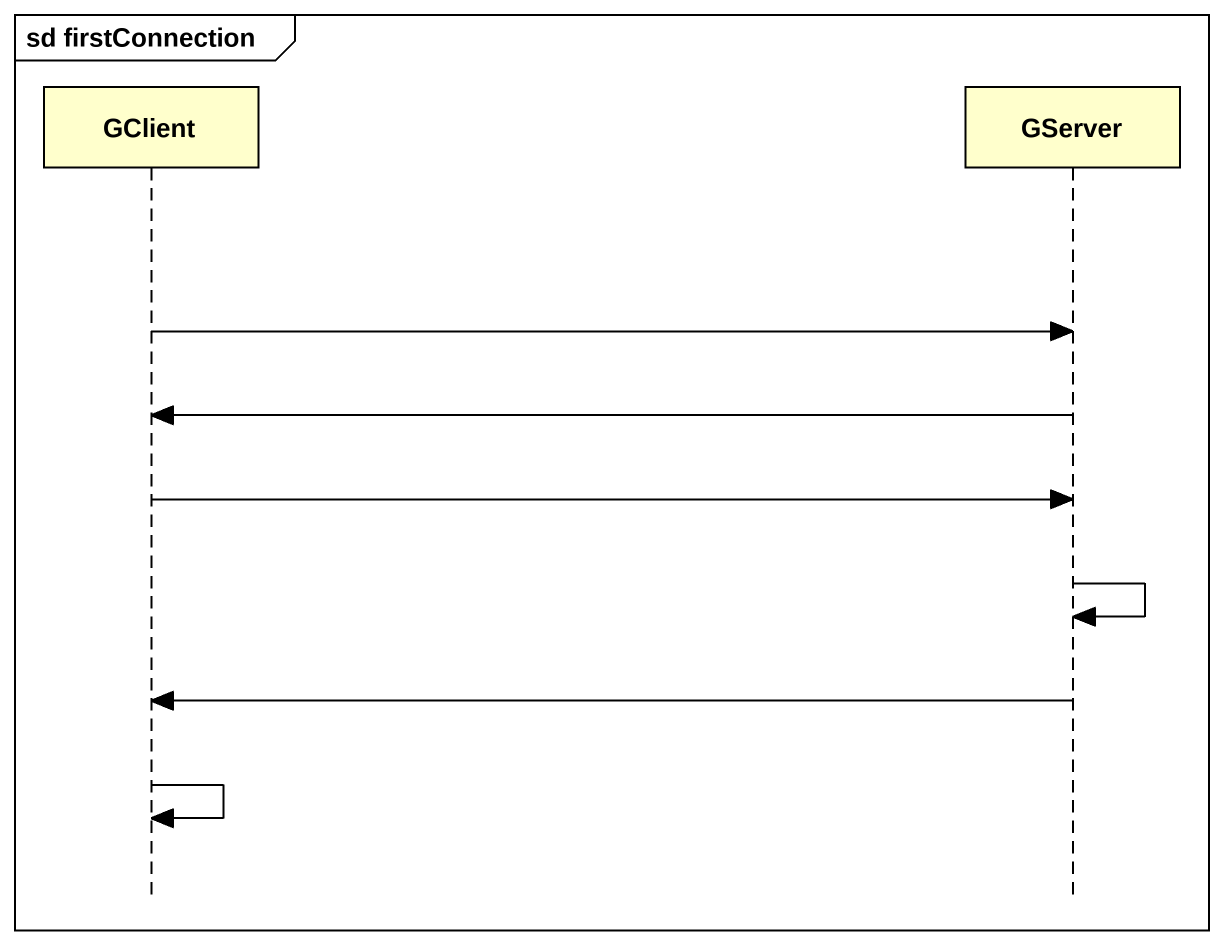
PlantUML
@startuml
mainframe sd firstConnection
hide footbox
participant GClient
participant GServer

GClient -> GServer
GServer -> GClient
GClient -> GServer
GServer -> GServer
GServer -> GClient
GClient -> GClient
@enduml
